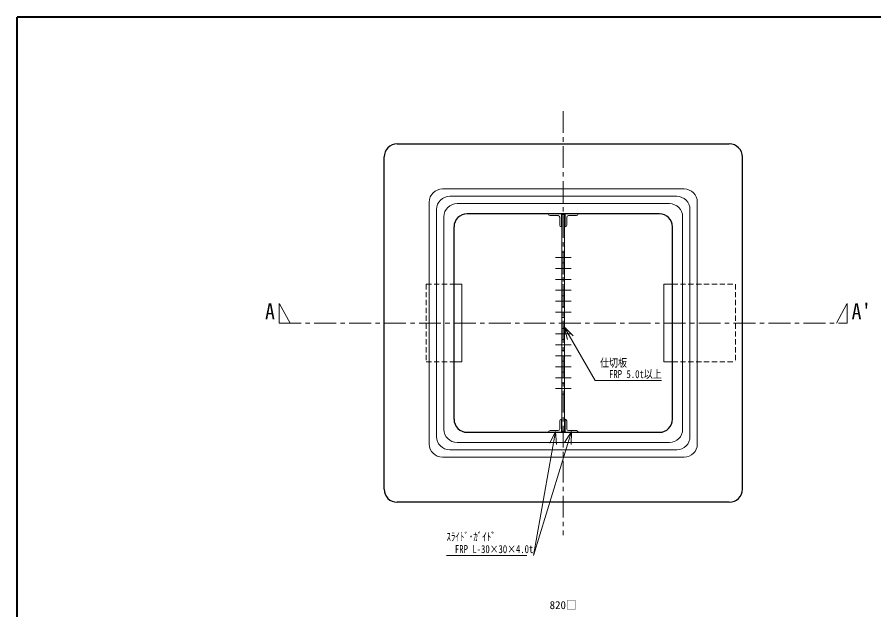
# Model space of a CAD drawing. Units: millimetres at full size, sheet at 1:10; details may follow other scales. Extents: x -2123 to 1927, y -1358 to 1452.
# Drawn here: x -2123 to -162, y 96 to 1452 of the extents above; entities that cross this region are included whole.
import ezdxf
from ezdxf.enums import TextEntityAlignment as Align

# ---------------------------------------------------------------- set-up
doc = ezdxf.new("R2010")
doc.units = ezdxf.units.MM
doc.header["$LTSCALE"] = 10
doc.linetypes.add('CHAIN1', pattern=[8, 5, -1, 1, -1])
doc.linetypes.add('DASHED1', pattern=[1.8, 1.2, -0.6])
doc.layers.add('0-0', color=7, linetype='Continuous', lineweight=18)
doc.styles.add('ＭＳ ゴシック', font='')
doc.styles.get('ＭＳ ゴシック').set_extended_font_data('MS Gothic')

msp = doc.modelspace()

# ---------------------------------------------------------------- linework, layer by layer
at = {"layer": '0-0', "color": 1, "lineweight": 40}
for p in [(-2122.8, -1358.09), (1927.2, 1451.91)]:
    msp.add_line(p, (-2122.8, 1451.91), dxfattribs=at)
at = {"layer": '0-0', "color": 4, "linetype": 'CHAIN1', "lineweight": 9}
for p, q in [((-872.8, 1236.91), (-872.8, 266.91)), ((-890.8, 901.91), (-854.8, 901.91)), ((-890.8, 876.91), (-854.8, 876.91)), ((-890.8, 851.91), (-854.8, 851.91)), ((-890.8, 826.91), (-854.8, 826.91)), ((-890.8, 801.91), (-854.8, 801.91)), ((-890.8, 776.91), (-854.8, 776.91)), ((-1522.8, 751.91), (-222.8, 751.91)), ((-890.8, 726.91), (-854.8, 726.91)), ((-890.8, 701.91), (-854.8, 701.91)), ((-890.8, 676.91), (-854.8, 676.91)), ((-890.8, 651.91), (-854.8, 651.91)), ((-890.8, 626.91), (-854.8, 626.91)), ((-890.8, 601.91), (-854.8, 601.91))]:
    msp.add_line(p, q, dxfattribs=at)
at = {"layer": '0-0', "color": 5, "lineweight": 25}
for p, q in [((-1252.8, 1161.91), (-492.8, 1161.91)), ((-1282.8, 371.91), (-1282.8, 1131.91)), ((-462.8, 371.91), (-462.8, 1131.91)), ((-652.8, 1001.91), (-1092.8, 1001.91)), ((-1122.8, 531.91), (-1122.8, 971.91)), ((-622.8, 531.91), (-622.8, 971.91)), ((-1092.8, 501.91), (-652.8, 501.91)), ((-492.8, 341.91), (-1252.8, 341.91))]:
    msp.add_line(p, q, dxfattribs=at)
at = {"layer": '0-0', "color": 4, "lineweight": 9}
for p, q in [((-1149.59, 1058.7), (-596.01, 1058.7)), ((-1179.59, 475.12), (-1179.59, 1028.7)), ((-1116.01, 1025.12), (-629.59, 1025.12)), ((-566.01, 475.12), (-566.01, 1028.7)), ((-876.8, 971.91), (-876.8, 1001.91)), ((-868.8, 971.91), (-868.8, 1001.91)), ((-1146.01, 508.7), (-1146.01, 995.12)), ((-884.8, 997.91), (-902.8, 997.91)), ((-880.8, 975.91), (-880.8, 993.91)), ((-864.8, 975.91), (-864.8, 993.91)), ((-860.8, 997.91), (-842.8, 997.91)), ((-599.59, 508.7), (-599.59, 995.12)), ((-876.8, 531.91), (-876.8, 501.91)), ((-868.8, 531.91), (-868.8, 501.91)), ((-880.8, 527.91), (-880.8, 509.91)), ((-864.8, 527.91), (-864.8, 509.91)), ((-884.8, 505.91), (-902.8, 505.91)), ((-860.8, 505.91), (-842.8, 505.91)), ((-629.59, 478.7), (-1116.01, 478.7)), ((-596.01, 445.12), (-1149.59, 445.12))]:
    msp.add_line(p, q, dxfattribs=at)
at = {"layer": '0-0'}
for p, q in [((-612.8, 1041.91), (-1132.8, 1041.91)), ((-1162.8, 491.91), (-1162.8, 1011.91)), ((-582.8, 491.91), (-582.8, 1011.91)), ((-875.8, 999.41), (-869.8, 999.41)), ((-875.8, 999.41), (-875.8, 504.41)), ((-869.8, 999.41), (-869.8, 504.41)), ((-1122.8, 840.91), (-1104.65, 840.91)), ((-1104.65, 840.91), (-1104.65, 662.91)), ((-871.1, 743.6), (-863.34, 714.62)), ((-871.1, 743.6), (-849.89, 722.39)), ((-1122.8, 662.91), (-1104.65, 662.91)), ((-642.62, 662.91), (-622.8, 662.91)), ((-890.76, 504.16), (-940.86, 220.03)), ((-854.01, 504.12), (-940.86, 220.03)), ((-890.76, 504.16), (-903.44, 476.97)), ((-890.76, 504.16), (-888.15, 474.27)), ((-875.8, 504.41), (-869.8, 504.41)), ((-854.01, 504.12), (-869.9, 478.68)), ((-854.01, 504.12), (-855.05, 474.14)), ((-1132.8, 461.91), (-612.8, 461.91)), ((-1140.28, 220.03), (-956.4, 220.03))]:
    msp.add_line(p, q, dxfattribs=at)
at = {"layer": '0-0', "color": 4, "linetype": 'DASHED1', "lineweight": 9}
for p, q in [((-869.8, 914.41), (-875.8, 914.41)), ((-869.8, 889.41), (-875.8, 889.41)), ((-869.8, 864.41), (-875.8, 864.41)), ((-1186.65, 840.91), (-1122.8, 840.91)), ((-869.8, 839.41), (-875.8, 839.41)), ((-869.8, 814.41), (-875.8, 814.41)), ((-869.8, 789.41), (-875.8, 789.41)), ((-869.8, 764.41), (-875.8, 764.41)), ((-869.8, 739.41), (-875.8, 739.41)), ((-869.8, 714.41), (-875.8, 714.41)), ((-869.8, 689.41), (-875.8, 689.41)), ((-869.8, 664.41), (-875.8, 664.41)), ((-622.8, 662.91), (-478.62, 662.91)), ((-869.8, 639.41), (-875.8, 639.41)), ((-869.8, 614.41), (-875.8, 614.41)), ((-869.8, 589.41), (-875.8, 589.41))]:
    msp.add_line(p, q, dxfattribs=at)
for points in [[(-1186.65, 840.91), (-1186.65, 662.91), (-1122.8, 662.91)], [(-622.8, 840.91), (-478.62, 840.91), (-478.62, 662.91)]]:
    msp.add_lwpolyline(points, dxfattribs=at)
at = {"layer": '0-0'}
for points in [[(-642.62, 662.91), (-642.62, 840.91), (-622.8, 840.91)], [(-871.1, 743.6), (-800.02, 620.47), (-648.11, 620.47)]]:
    msp.add_lwpolyline(points, dxfattribs=at)
at = {"layer": '0-0', "color": 4, "linetype": 'CHAIN1', "lineweight": 9}
for points in [[(-1497.8, 751.91), (-1522.8, 796.91), (-1522.8, 751.91)], [(-247.8, 751.91), (-222.8, 796.91), (-222.8, 751.91)]]:
    msp.add_lwpolyline(points, dxfattribs=at)
at = {"layer": '0-0', "color": 5, "lineweight": 25}
for centre, start, end in [((-1252.8, 1131.91), 90, 180), ((-492.8, 1131.91), 0, 90), ((-1092.8, 971.91), 90, 180), ((-652.8, 971.91), 0, 90), ((-1092.8, 531.91), 180, 270), ((-652.8, 531.91), 270, 0), ((-1252.8, 371.91), 180, 270), ((-492.8, 371.91), 270, 0)]:
    msp.add_arc(centre, 30, start, end, dxfattribs=at)
at = {"layer": '0-0', "color": 4, "lineweight": 9}
for centre, radius, start, end in [((-1149.59, 1028.7), 30, 90, 180), ((-596.01, 1028.7), 30, 0, 90), ((-1116.01, 995.12), 30, 90, 180), ((-629.59, 995.12), 30, 0, 90), ((-902.8, 1001.91), 4, 180, 270), ((-842.8, 1001.91), 4, 270, 0), ((-884.8, 993.91), 4, 0, 90), ((-860.8, 993.91), 4, 90, 180), ((-876.8, 975.91), 4, 180, 270), ((-868.8, 975.91), 4, 270, 0), ((-876.8, 527.91), 4, 90, 180), ((-868.8, 527.91), 4, 0, 90), ((-884.8, 509.91), 4, 270, 0), ((-860.8, 509.91), 4, 180, 270), ((-1116.01, 508.7), 30, 180, 270), ((-902.8, 501.91), 4, 90, 180), ((-842.8, 501.91), 4, 0, 90), ((-629.59, 508.7), 30, 270, 0), ((-1149.59, 475.12), 30, 180, 270), ((-596.01, 475.12), 30, 270, 0)]:
    msp.add_arc(centre, radius, start, end, dxfattribs=at)
at = {"layer": '0-0'}
for centre, start, end in [((-1132.8, 1011.91), 90, 180), ((-612.8, 1011.91), 0, 90), ((-1132.8, 491.91), 180, 270), ((-612.8, 491.91), 270, 0)]:
    msp.add_arc(centre, 30, start, end, dxfattribs=at)

# ---------------------------------------------------------------- texts
at = {"layer": '0-0', "style": 'ＭＳ ゴシック'}
for s, height, width, p in [('A', 36.66, 0.9, (-1555.3, 749.41)), ("A'", 36.66, 0.9, (-212.8, 749.41)), ('仕切板', 18.33, 0.8, (-788.48, 646.29)), ('FRP 5.0t以上', 18.33, 0.8, (-768.11, 620.47)), ('ｽﾗｲﾄﾞ･ｶﾞｲﾄﾞ', 18.33, 0.8, (-1140.28, 248.19)), ('FRP L-30×30×4.0t', 18.33, 0.8, (-1120.86, 220.03))]:
    msp.add_text(s, height=height, dxfattribs=dict(at, width=width)).set_placement(p, align=Align.BOTTOM_LEFT)
msp.add_text('820□', height=18.33, dxfattribs=at).set_placement((-904.05, 91.91), align=Align.BOTTOM_LEFT)

doc.saveas('drawing.dxf')
